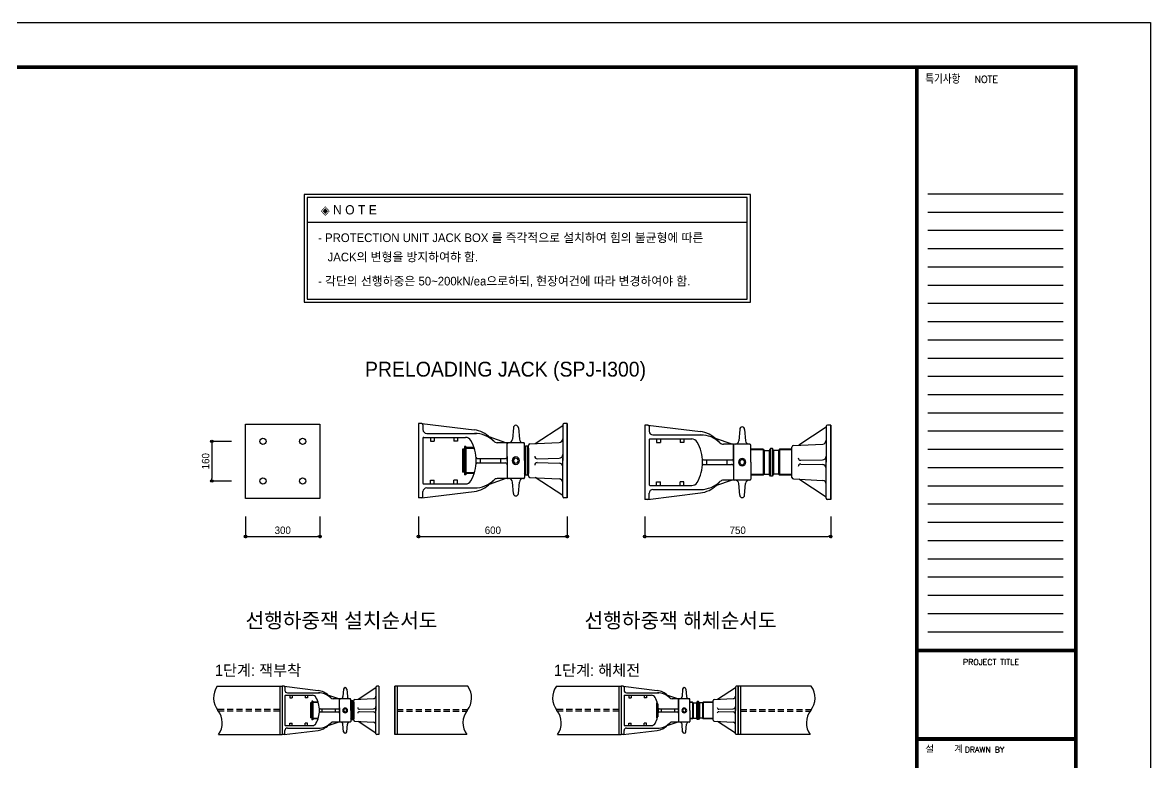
# Model space of a CAD drawing. Header units: millimetres. Extents: x 1073475 to 2890243, y -1340830 to -367733.
# Drawn here: x 2751133 to 2755683, y -370718 to -367733 of the extents above; entities that cross this region are included whole.
import ezdxf
from ezdxf.enums import TextEntityAlignment as Align

# ---------------------------------------------------------------- set-up
doc = ezdxf.new("R2010")
doc.units = ezdxf.units.MM
doc.header["$LTSCALE"] = 50
doc.header["$PDMODE"] = 3
doc.header["$PDSIZE"] = 100
doc.linetypes.add('DASHED', pattern=[0.75, 0.5, -0.25])
doc.layers.get('Defpoints').update_dxf_attribs({"color": 151})
for name, color, linetype in [('0-재료표-1', 3, 'Continuous'), ('0-재료표-T', 7, 'Continuous'), ('1', 1, 'Continuous'), ('11', 11, 'Continuous'), ('4', 4, 'Continuous'), ('C-DIM', 7, 'Continuous'), ('DASH', 1, 'DASHED'), ('H', 7, 'Continuous'), ('ST_BOLT', 7, 'Continuous'), ('TEX', 3, 'Continuous'), ('TEXT', 3, 'Continuous'), ('TEXT1', 7, 'Continuous')]:
    doc.layers.add(name, color=color, linetype=linetype)
doc.styles.add('$1$돋움', font='')
doc.styles.add('RXHG', font='arial.ttf')
doc.styles.add('RXHS', font='SIMPLEX.SHX', dxfattribs={"bigfont": 'WHGTXT.SHX'})
doc.styles.add('돋움', font='')
doc.styles.get('$1$돋움').set_extended_font_data('Dotum')
doc.styles.get('돋움').set_extended_font_data('Dotum')
doc.dimstyles.new('SAM-상', dxfattribs={"dimscale": 0.1, "dimtxt": 300, "dimasz": 100, "dimexe": 70, "dimexo": 0, "dimgap": 100, "dimtad": 1, "dimdec": 0, "dimzin": 0, "dimdsep": 46, "dimlunit": 6, "dimtxsty": '돋움', "dimblk": 'ORIGIN', "dimcen": 100, "dimclrd": 8, "dimclre": 8, "dimclrt": 1, "dimadec": 0, "dimazin": 0, "dimtfac": 1, "dimtdec": 0, "dimtix": 1, "dimtmove": 2, "dimatfit": 3, "dimfxl": 70, "dimtolj": 1, "dimtzin": 0, "dimlwd": -1, "dimlwe": -1, "dimarcsym": 0})

# ---------------------------------------------------------------- blocks, each defined once
blk = doc.blocks.new('dbox')
at = {"layer": '11'}
for p, q in [((4288, 57600), (81088, 57600)), ((81088, 57600), (81088, 1800))]:
    blk.add_line(p, q, dxfattribs=at)
at = {"layer": '11', "const_width": 150}
blk.add_lwpolyline([(81088, 1800), (4288, 1800), (4288, 57600), (81088, 57600)], close=True, dxfattribs=at)
for points in [[(74675, 57600), (74675, 1800)], [(81088, 34076), (74675, 34076)], [(81088, 30501), (74675, 30501)]]:
    blk.add_lwpolyline(points, dxfattribs=at)
at = {"layer": '4'}
for p, q in [((80586, 52479), (75119, 52479)), ((80586, 51743), (75119, 51743)), ((80586, 51007), (75119, 51007)), ((80586, 50271), (75119, 50271)), ((80586, 49536), (75119, 49536)), ((80586, 48800), (75119, 48800)), ((80586, 48064), (75119, 48064)), ((80586, 47328), (75119, 47328)), ((80586, 46592), (75119, 46592)), ((80586, 45856), (75119, 45856)), ((80586, 45120), (75119, 45120)), ((80586, 44384), (75119, 44384)), ((80586, 43648), (75119, 43648)), ((80586, 42912), (75119, 42912)), ((80586, 42176), (75119, 42176)), ((80586, 41440), (75119, 41440)), ((80586, 40704), (75119, 40704)), ((80586, 39968), (75119, 39968)), ((80586, 39232), (75119, 39232)), ((80586, 38497), (75119, 38497)), ((80586, 37761), (75119, 37761)), ((80586, 37025), (75119, 37025)), ((80586, 36289), (75119, 36289)), ((80586, 35553), (75119, 35553)), ((80586, 34817), (75119, 34817))]:
    blk.add_line(p, q, dxfattribs=at)
at = {"layer": 'TEXT', "color": 7}
for p, q in [((0, 59400), (84100, 59400)), ((84100, 59400), (84100, 0))]:
    blk.add_line(p, q, dxfattribs=at)
at = {"layer": 'TEX', "color": 6, "linetype": 'Continuous', "style": 'RXHG', "width": 1}
for tag, p in [('일자', (76628, 15972)), ('축척', (76628, 13925)), ('설계번호', (76684, 12170))]:
    blk.add_attdef(tag, p, '', height=300, dxfattribs=at)
at = {"layer": 'TEX', "color": 7, "linetype": 'Continuous', "style": 'RXHG', "width": 1}
blk.add_attdef('파일명', (81840, 4453), '', height=300, rotation=90, dxfattribs=at)
at = {"layer": 'TEX', "linetype": 'Continuous', "style": 'RXHG', "width": 1}
for tag, p in [('도면명-1', (77799, 3389)), ('도면명-2', (77799, 2662))]:
    blk.add_attdef(tag, text='', height=400, dxfattribs=at).set_placement(p, align=Align.CENTER)
at = {"layer": 'TEXT1', "style": 'RXHS', "width": 1}
for s, height, p in [('특기사항', 334.3, (75018, 56940)), ('NOTE', 278.6, (77005, 56974)), ('PROJECT TITLE', 231.29, (76539, 33488)), ('설    계', 273.3, (75018, 29943)), ('DRAWN BY', 231.3, (76609, 29956))]:
    blk.add_text(s, height=height, dxfattribs=at).set_placement(p)
blk = doc.blocks.new('_Origin')
at = {"color": 0, "linetype": 'ByBlock', "lineweight": -2}
blk.add_line((0, 0), (-1, 0), dxfattribs=at)
blk.add_circle((0, 0), 0.5, dxfattribs=at)
blk = doc.blocks.new('*D561')
at = {"layer": 'C-DIM', "color": 8, "transparency": 16777216}
for p, q in [((2752032.3, -369726.1), (2752032.3, -369813.1)), ((2752332.3, -369726.1), (2752332.3, -369813.1)), ((2752042.3, -369806.1), (2752322.3, -369806.1))]:
    blk.add_line(p, q, dxfattribs=at)
at = {"layer": 'Defpoints', "color": 0, "transparency": 16777216}
for p in [(2752032.3, -369726.1), (2752332.3, -369726.1), (2752332.3, -369806.1)]:
    blk.add_point(p, dxfattribs=at)
at = {"layer": 'C-DIM', "color": 8, "transparency": 16777216, "xscale": 10, "yscale": 10, "zscale": 10, "rotation": 180}
blk.add_blockref('_Origin', (2752032.3, -369806.1), dxfattribs=at)
at = {"layer": 'C-DIM', "color": 8, "transparency": 16777216, "xscale": 10, "yscale": 10, "zscale": 10}
blk.add_blockref('_Origin', (2752332.3, -369806.1), dxfattribs=at)
at = {"layer": 'C-DIM', "color": 1, "transparency": 16777216, "insert": (2752182.3, -369781.1), "char_height": 30, "attachment_point": 5, "style": '돋움'}
blk.add_mtext('\\A1;300', dxfattribs=at)
blk = doc.blocks.new('*D562')
at = {"layer": 'C-DIM', "color": 8, "transparency": 16777216}
for p, q in [((2752729.9, -369726.1), (2752729.9, -369813.1)), ((2753329.9, -369726.1), (2753329.9, -369813.1)), ((2752739.9, -369806.1), (2753319.9, -369806.1))]:
    blk.add_line(p, q, dxfattribs=at)
at = {"layer": 'Defpoints', "color": 0, "transparency": 16777216}
for p in [(2752729.9, -369726.1), (2753329.9, -369726.1), (2753329.9, -369806.1)]:
    blk.add_point(p, dxfattribs=at)
at = {"layer": 'C-DIM', "color": 8, "transparency": 16777216, "xscale": 10, "yscale": 10, "zscale": 10, "rotation": 180}
blk.add_blockref('_Origin', (2752729.9, -369806.1), dxfattribs=at)
at = {"layer": 'C-DIM', "color": 8, "transparency": 16777216, "xscale": 10, "yscale": 10, "zscale": 10}
blk.add_blockref('_Origin', (2753329.9, -369806.1), dxfattribs=at)
at = {"layer": 'C-DIM', "color": 1, "transparency": 16777216, "insert": (2753029.9, -369781.1), "char_height": 30, "attachment_point": 5, "style": '돋움'}
blk.add_mtext('\\A1;600', dxfattribs=at)
blk = doc.blocks.new('*D563')
at = {"layer": 'C-DIM', "color": 8, "transparency": 16777216}
for p, q in [((2753642.7, -369726.1), (2753642.7, -369813.1)), ((2754392.7, -369726.1), (2754392.7, -369813.1)), ((2753652.7, -369806.1), (2754382.7, -369806.1))]:
    blk.add_line(p, q, dxfattribs=at)
at = {"layer": 'Defpoints', "color": 0, "transparency": 16777216}
for p in [(2753642.7, -369726.1), (2754392.7, -369726.1), (2754392.7, -369806.1)]:
    blk.add_point(p, dxfattribs=at)
at = {"layer": 'C-DIM', "color": 8, "transparency": 16777216, "xscale": 10, "yscale": 10, "zscale": 10, "rotation": 180}
blk.add_blockref('_Origin', (2753642.7, -369806.1), dxfattribs=at)
at = {"layer": 'C-DIM', "color": 8, "transparency": 16777216, "xscale": 10, "yscale": 10, "zscale": 10}
blk.add_blockref('_Origin', (2754392.7, -369806.1), dxfattribs=at)
at = {"layer": 'C-DIM', "color": 1, "transparency": 16777216, "insert": (2754017.7, -369781.1), "char_height": 30, "attachment_point": 5, "style": '돋움'}
blk.add_mtext('\\A1;750', dxfattribs=at)
blk = doc.blocks.new('*D564')
at = {"layer": 'C-DIM', "color": 8, "transparency": 16777216}
for p, q in [((2751976.2, -369422.4), (2751889.2, -369422.4)), ((2751896.2, -369432.4), (2751896.2, -369572.4)), ((2751976.2, -369582.4), (2751889.2, -369582.4))]:
    blk.add_line(p, q, dxfattribs=at)
at = {"layer": 'Defpoints', "color": 0, "transparency": 16777216}
for p in [(2751976.2, -369422.4), (2751896.2, -369582.4), (2751976.2, -369582.4)]:
    blk.add_point(p, dxfattribs=at)
at = {"layer": 'C-DIM', "color": 8, "transparency": 16777216, "xscale": 10, "yscale": 10, "zscale": 10}
for p, rotation in [((2751896.2, -369422.4), 90), ((2751896.2, -369582.4), 270)]:
    blk.add_blockref('_Origin', p, dxfattribs=dict(at, rotation=rotation))
at = {"layer": 'C-DIM', "color": 1, "transparency": 16777216, "insert": (2751871.2, -369502.4), "char_height": 30, "attachment_point": 5, "rotation": 90, "style": '돋움'}
blk.add_mtext('\\A1;160', dxfattribs=at)

msp = doc.modelspace()

# ---------------------------------------------------------------- linework, layer by layer
for p, q in [((2751918.3, -370410.5), (2752179.5, -370410.5)), ((2752170.4, -370410.5), (2752170.4, -370604.9)), ((2752179.5, -370410.5), (2752179.5, -370604.9)), ((2752179.5, -370410.5), (2752179.5, -370604.9)), ((2752187.9, -370410.5), (2752179.5, -370410.5)), ((2752187.9, -370410.5), (2752324.9, -370427.3)), ((2752191.2, -370413.8), (2752191.2, -370426.7)), ((2752557.9, -370416.3), (2752486.1, -370463.4)), ((2752557.9, -370413.8), (2752557.9, -370507.7)), ((2752557.9, -370413.8), (2752557.9, -370491.7)), ((2752557.9, -370413.8), (2752557.9, -370450.4)), ((2752569.6, -370410.5), (2752561.2, -370410.5)), ((2752569.6, -370410.5), (2752569.6, -370604.9)), ((2752634.6, -370410.5), (2752634.6, -370604.9)), ((2752634.6, -370604.9), (2752634.6, -370410.5)), ((2752929, -370410.5), (2752634.6, -370410.5)), ((2752643.7, -370410.5), (2752643.7, -370604.9)), ((2753286.2, -370410.5), (2753547.4, -370410.5)), ((2753538.3, -370410.5), (2753538.3, -370604.9)), ((2753547.4, -370410.5), (2753547.4, -370604.9)), ((2753547.4, -370410.5), (2753547.4, -370604.9)), ((2753555.8, -370410.5), (2753547.4, -370410.5)), ((2753555.8, -370410.5), (2753692.8, -370427.3)), ((2753559.1, -370413.8), (2753559.1, -370426.7)), ((2754008.5, -370416.3), (2753936.7, -370463.4)), ((2754008.5, -370413.8), (2754008.5, -370491.7)), ((2754008.5, -370413.8), (2754008.5, -370507.7)), ((2754008.5, -370413.8), (2754008.5, -370450.4)), ((2754020.2, -370410.5), (2754011.8, -370410.5)), ((2754314.5, -370410.5), (2754020.2, -370410.5)), ((2754020.2, -370604.9), (2754020.2, -370410.5)), ((2754020.2, -370410.5), (2754020.2, -370604.9)), ((2754020.2, -370410.5), (2754020.2, -370604.9)), ((2754029.3, -370410.5), (2754029.3, -370604.9)), ((2752191.2, -370448.7), (2752191.2, -370566.7)), ((2752193.1, -370446.8), (2752302.3, -370446.8)), ((2752200.9, -370436.4), (2752331.2, -370436.4)), ((2752210.6, -370446.8), (2752210.6, -370456.5)), ((2752210.6, -370456.5), (2752220.3, -370456.5)), ((2752220.3, -370446.8), (2752220.3, -370456.5)), ((2752272.2, -370446.8), (2752272.2, -370456.5)), ((2752281.9, -370456.5), (2752272.2, -370456.5)), ((2752281.9, -370446.8), (2752281.9, -370456.5)), ((2752408.2, -370460.7), (2752364.5, -370445.6)), ((2752374.5, -370455.6), (2752366.7, -370447.7)), ((2752411.5, -370460.7), (2752385.1, -370460.7)), ((2752411.5, -370497), (2752411.5, -370460.7)), ((2752456.8, -370507.7), (2752456.8, -370463.3)), ((2752472.2, -370464.1), (2752548.7, -370460.1)), ((2753559.1, -370448.7), (2753559.1, -370566.7)), ((2753561, -370446.8), (2753670.2, -370446.8)), ((2753568.8, -370436.4), (2753699.1, -370436.4)), ((2753578.5, -370446.8), (2753578.5, -370456.5)), ((2753578.5, -370456.5), (2753588.2, -370456.5)), ((2753588.2, -370446.8), (2753588.2, -370456.5)), ((2753640.1, -370446.8), (2753640.1, -370456.5)), ((2753649.8, -370456.5), (2753640.1, -370456.5)), ((2753649.8, -370446.8), (2753649.8, -370456.5)), ((2753776.1, -370460.7), (2753732.4, -370445.6)), ((2753742.4, -370455.6), (2753734.6, -370447.7)), ((2753779.4, -370460.7), (2753753, -370460.7)), ((2753779.4, -370497), (2753779.4, -370460.7)), ((2753779.4, -370460.7), (2753779.4, -370554.7)), ((2753922.8, -370464.1), (2753999.3, -370460.1)), ((2752333.2, -370501.9), (2752406.6, -370501.9)), ((2752340.6, -370501.9), (2752340.6, -370513.5)), ((2752394.3, -370501.9), (2752394.3, -370513.5)), ((2752411.5, -370497), (2752411.5, -370554.7)), ((2752460.1, -370469.6), (2752456.8, -370474.8)), ((2752456.8, -370471.8), (2752456.8, -370543.6)), ((2752456.8, -370474.8), (2752456.8, -370540.6)), ((2752456.8, -370507.7), (2752456.8, -370552.1)), ((2752460.1, -370469.6), (2752460.1, -370545.8)), ((2752465.3, -370469.6), (2752460.1, -370469.6)), ((2752468.5, -370474.8), (2752465.3, -370469.6)), ((2752465.3, -370469.6), (2752465.3, -370545.8)), ((2752468.5, -370547.4), (2752468.5, -370468)), ((2752468.5, -370474.8), (2752468.5, -370540.6)), ((2752491.3, -370502.7), (2752548.4, -370501.4)), ((2752491.3, -370512.7), (2752548.4, -370514)), ((2752557.9, -370601.7), (2752557.9, -370500.8)), ((2753701.1, -370501.9), (2753774.5, -370501.9)), ((2753708.5, -370501.9), (2753708.5, -370513.5)), ((2753762.2, -370501.9), (2753762.2, -370513.5)), ((2753779.4, -370497), (2753779.4, -370554.7)), ((2753835.9, -370473.8), (2753824.7, -370473.8)), ((2753835.9, -370475.7), (2753824.7, -370475.7)), ((2753835.9, -370473.8), (2753835.9, -370541.7)), ((2753835.9, -370473.8), (2753838.5, -370476.7)), ((2753838.5, -370476.7), (2753838.5, -370538.7)), ((2753838.5, -370476.7), (2753851.5, -370476.7)), ((2753854.7, -370471.6), (2753851.5, -370476.7)), ((2753851.5, -370476.7), (2753851.5, -370538.7)), ((2753854.7, -370471.6), (2753854.7, -370543.9)), ((2753859.9, -370471.6), (2753854.7, -370471.6)), ((2753859.9, -370471.6), (2753859.9, -370543.9)), ((2753863.1, -370476.7), (2753859.9, -370471.6)), ((2753876.1, -370476.7), (2753863.1, -370476.7)), ((2753863.1, -370476.7), (2753863.1, -370538.7)), ((2753878.7, -370473.8), (2753876.1, -370476.7)), ((2753876.1, -370476.7), (2753876.1, -370538.7)), ((2753878.7, -370473.8), (2753878.7, -370541.7)), ((2753919.1, -370473.8), (2753878.7, -370473.8)), ((2753919.1, -370475.7), (2753878.7, -370475.7)), ((2753919.1, -370547.4), (2753919.1, -370468)), ((2753941.9, -370502.7), (2753999, -370501.4)), ((2753941.9, -370512.7), (2753999, -370514)), ((2754008.5, -370601.7), (2754008.5, -370500.8)), ((2752333.2, -370513.5), (2752406.6, -370513.5)), ((2752408.2, -370554.7), (2752364.5, -370569.8)), ((2752411.5, -370554.7), (2752385.1, -370554.7)), ((2752460.1, -370545.8), (2752456.8, -370540.6)), ((2752465.3, -370545.8), (2752460.1, -370545.8)), ((2752468.5, -370540.6), (2752465.3, -370545.8)), ((2752472.2, -370551.3), (2752548.7, -370555.3)), ((2752557.9, -370599.1), (2752486.1, -370552.1)), ((2752557.9, -370601.7), (2752557.9, -370523.7)), ((2753701.1, -370513.5), (2753774.5, -370513.5)), ((2753776.1, -370554.7), (2753732.4, -370569.8)), ((2753779.4, -370554.7), (2753753, -370554.7)), ((2753835.9, -370539.7), (2753824.7, -370539.7)), ((2753835.9, -370541.7), (2753824.7, -370541.7)), ((2753835.9, -370541.7), (2753838.5, -370538.7)), ((2753838.5, -370538.7), (2753851.5, -370538.7)), ((2753854.7, -370543.9), (2753851.5, -370538.7)), ((2753859.9, -370543.9), (2753854.7, -370543.9)), ((2753863.1, -370538.7), (2753859.9, -370543.9)), ((2753876.1, -370538.7), (2753863.1, -370538.7)), ((2753878.7, -370541.7), (2753876.1, -370538.7)), ((2753919.1, -370539.7), (2753878.7, -370539.7)), ((2753919.1, -370541.7), (2753878.7, -370541.7)), ((2753922.8, -370551.3), (2753999.3, -370555.3)), ((2754008.5, -370599.1), (2753936.7, -370552.1)), ((2754008.5, -370601.7), (2754008.5, -370523.7)), ((2752187.9, -370604.9), (2752324.9, -370588.1)), ((2752191.2, -370601.7), (2752191.2, -370588.7)), ((2752193.1, -370568.6), (2752302.3, -370568.6)), ((2752200.9, -370579), (2752331.2, -370579)), ((2752210.6, -370568.6), (2752210.6, -370558.9)), ((2752210.6, -370558.9), (2752220.3, -370558.9)), ((2752220.3, -370568.6), (2752220.3, -370558.9)), ((2752272.2, -370568.6), (2752272.2, -370558.9)), ((2752281.9, -370558.9), (2752272.2, -370558.9)), ((2752281.9, -370568.6), (2752281.9, -370558.9)), ((2752374.5, -370559.9), (2752366.7, -370567.7)), ((2752557.9, -370601.7), (2752557.9, -370565)), ((2753555.8, -370604.9), (2753692.8, -370588.1)), ((2753559.1, -370601.7), (2753559.1, -370588.7)), ((2753561, -370568.6), (2753670.2, -370568.6)), ((2753568.8, -370579), (2753699.1, -370579)), ((2753578.5, -370558.9), (2753588.2, -370558.9)), ((2753578.5, -370568.6), (2753578.5, -370558.9)), ((2753588.2, -370568.6), (2753588.2, -370558.9)), ((2753649.8, -370558.9), (2753640.1, -370558.9)), ((2753640.1, -370568.6), (2753640.1, -370558.9)), ((2753649.8, -370568.6), (2753649.8, -370558.9)), ((2753742.4, -370559.9), (2753734.6, -370567.7)), ((2754008.5, -370601.7), (2754008.5, -370565)), ((2751922.8, -370604.9), (2752179.5, -370604.9)), ((2752187.9, -370604.9), (2752179.5, -370604.9)), ((2752569.6, -370604.9), (2752561.2, -370604.9)), ((2752924.5, -370604.9), (2752634.6, -370604.9)), ((2753290.7, -370604.9), (2753547.4, -370604.9)), ((2753555.8, -370604.9), (2753547.4, -370604.9)), ((2754020.2, -370604.9), (2754011.8, -370604.9)), ((2754310, -370604.9), (2754020.2, -370604.9))]:
    msp.add_line(p, q)
for centre, radius, start, end in [((2751982.9, -370457.6), 79.9, 143.8732, 218.7696), ((2752187.9, -370413.8), 3.24, 0, 90), ((2752561.2, -370413.8), 3.24, 90, 180), ((2752864.4, -370457.6), 79.9, 321.2304, 36.1268), ((2753350.7, -370457.6), 79.9, 143.8732, 218.7696), ((2753555.8, -370413.8), 3.24, 0, 90), ((2754011.8, -370413.8), 3.24, 90, 180), ((2754250, -370457.6), 79.9, 321.2304, 36.1268), ((2752200.9, -370426.7), 9.72, 180, 270), ((2752193.1, -370448.7), 1.94, 90, 180), ((2752302.3, -370463), 16.2, 29.7623, 90), ((2752224.1, -370507.7), 106.3, 0, 29.7623), ((2752316.3, -370498.1), 71.3, 45, 82.9969), ((2752325.9, -370507.7), 71.3, 45.3602, 90), ((2752385.1, -370447.8), 13, 225.3602, 270), ((2752454.2, -370463.3), 2.59, 0, 90), ((2752472.4, -370468), 3.89, 93, 180), ((2752548.2, -370450.4), 9.72, 273, 0), ((2753568.8, -370426.7), 9.72, 180, 270), ((2753561, -370448.7), 1.94, 90, 180), ((2753670.2, -370463), 16.2, 29.7623, 90), ((2753592, -370507.7), 106.3, 0, 29.7623), ((2753684.2, -370498.1), 71.3, 45, 82.9969), ((2753693.8, -370507.7), 71.3, 45.3602, 90), ((2753753, -370447.8), 13, 225.3602, 270), ((2753923, -370468), 3.89, 93, 180), ((2753998.8, -370450.4), 9.72, 273, 0), ((2751858.2, -370557.8), 79.9, 323.8732, 38.7696), ((2752224.1, -370507.7), 106.3, 330.2377, 0), ((2752333.2, -370498.6), 3.24, 184.7518, 270), ((2752406.6, -370497), 4.86, 270, 0), ((2752491.2, -370496.2), 6.48, 180, 271.2674), ((2752491.2, -370519.2), 6.48, 88.7326, 180), ((2752548.2, -370491.7), 9.72, 271.2674, 0), ((2752989.1, -370557.8), 79.9, 141.2304, 216.1268), ((2753226.1, -370557.8), 79.9, 323.8732, 38.7696), ((2753592, -370507.7), 106.3, 330.2377, 0), ((2753701.1, -370498.6), 3.24, 184.7518, 270), ((2753774.5, -370497), 4.86, 270, 0), ((2753941.8, -370496.2), 6.48, 180, 271.2674), ((2753941.8, -370519.2), 6.48, 88.7326, 180), ((2753998.8, -370491.7), 9.72, 271.2674, 0), ((2754374.6, -370557.8), 79.9, 141.2304, 216.1268), ((2752325.9, -370507.7), 71.3, 270, 314.6398), ((2752333.2, -370516.8), 3.24, 90, 175.2482), ((2752385.1, -370567.7), 13, 90, 134.6398), ((2752406.6, -370518.4), 4.86, 0, 90), ((2752454.2, -370552.1), 2.59, 270, 0), ((2752472.4, -370547.4), 3.89, 180, 267), ((2752548.2, -370523.7), 9.72, 0, 88.7326), ((2752548.2, -370565), 9.72, 0, 87), ((2753693.8, -370507.7), 71.3, 270, 314.6398), ((2753701.1, -370516.8), 3.24, 90, 175.2482), ((2753701.1, -370516.8), 3.24, 90, 175.2482), ((2753753, -370567.7), 13, 90, 134.6398), ((2753774.5, -370518.4), 4.86, 0, 90), ((2753923, -370547.4), 3.89, 180, 267), ((2753998.8, -370523.7), 9.72, 0, 88.7326), ((2753998.8, -370565), 9.72, 0, 87), ((2752187.9, -370601.7), 3.24, 270, 0), ((2752193.1, -370566.7), 1.94, 180, 270), ((2752200.9, -370588.7), 9.72, 90, 180), ((2752302.3, -370552.4), 16.2, 270, 330.2377), ((2752316.3, -370517.3), 71.3, 277.0031, 315), ((2752561.2, -370601.7), 3.24, 180, 270), ((2753561, -370566.7), 1.94, 180, 270), ((2753568.8, -370588.7), 9.72, 90, 180), ((2753670.2, -370552.4), 16.2, 270, 330.2377), ((2753684.2, -370517.3), 71.3, 277.0031, 315), ((2754011.8, -370601.7), 3.24, 180, 270)]:
    msp.add_arc(centre, radius, start, end)
at = {"layer": '0-재료표-1'}
msp.add_line((2752280.8, -368538.1), (2754056.5, -368538.1), dxfattribs=at)
at = {"layer": '0-재료표-1', "color": 8}
msp.add_lwpolyline([(2754068.9, -368861.3), (2754068.9, -368426.1), (2752268.4, -368426.1), (2752268.4, -368861.3)], close=True, dxfattribs=at)
at = {"layer": '0-재료표-1'}
msp.add_lwpolyline([(2754056.5, -368848.8), (2754056.5, -368438.5), (2752280.8, -368438.5), (2752280.8, -368848.8)], close=True, dxfattribs=at)
at = {"layer": '1'}
for p, q in [((2752032.3, -369652.4), (2752032.3, -369352.4)), ((2752032.3, -369352.4), (2752332.3, -369352.4)), ((2752182.3, -369352.4), (2752332.3, -369352.4)), ((2752332.3, -369352.4), (2752332.3, -369652.4)), ((2752729.9, -369350.2), (2752729.9, -369650.2)), ((2752742.9, -369350.2), (2752729.9, -369350.2)), ((2752742.9, -369350.2), (2752954.4, -369376.1)), ((2752747.9, -369355.2), (2752747.9, -369375.2)), ((2753112.9, -369367.7), (2753109.1, -369413.9)), ((2753132.9, -369367.7), (2753136.8, -369413.9)), ((2753311.9, -369359.2), (2753201.1, -369431.7)), ((2753311.9, -369355.2), (2753311.9, -369411.7)), ((2753311.9, -369355.2), (2753311.9, -369500.2)), ((2753311.9, -369355.2), (2753311.9, -369475.5)), ((2753329.9, -369350.2), (2753316.9, -369350.2)), ((2753329.9, -369350.2), (2753329.9, -369650.2)), ((2753329.9, -369650.2), (2753329.9, -369350.2)), ((2753642.7, -369356.5), (2753642.7, -369656.5)), ((2753655.7, -369356.5), (2753642.7, -369356.5)), ((2753655.7, -369356.5), (2753867.2, -369382.5)), ((2753660.7, -369361.5), (2753660.7, -369381.5)), ((2754025.7, -369374), (2754021.8, -369420.3)), ((2754045.7, -369374), (2754049.5, -369420.3)), ((2754374.7, -369365.5), (2754263.9, -369438.1)), ((2754374.7, -369361.5), (2754374.7, -369481.9)), ((2754374.7, -369361.5), (2754374.7, -369506.5)), ((2754374.7, -369361.5), (2754374.7, -369418.1)), ((2754392.7, -369356.5), (2754379.7, -369356.5)), ((2754392.7, -369656.5), (2754392.7, -369356.5)), ((2754392.7, -369356.5), (2754392.7, -369656.5)), ((2752747.9, -369409.2), (2752747.9, -369591.2)), ((2752750.9, -369406.2), (2752919.4, -369406.2)), ((2752762.9, -369390.2), (2752964, -369390.2)), ((2752777.9, -369406.2), (2752777.9, -369421.2)), ((2752777.9, -369421.2), (2752792.9, -369421.2)), ((2752792.9, -369406.2), (2752792.9, -369421.2)), ((2752872.9, -369406.2), (2752872.9, -369421.2)), ((2752887.9, -369421.2), (2752872.9, -369421.2)), ((2752887.9, -369406.2), (2752887.9, -369421.2)), ((2753082.9, -369427.7), (2753015.4, -369404.3)), ((2753030.9, -369419.7), (2753018.8, -369407.5)), ((2753660.7, -369415.5), (2753660.7, -369597.5)), ((2753663.7, -369412.5), (2753832.1, -369412.5)), ((2753675.7, -369396.5), (2753876.8, -369396.5)), ((2753690.7, -369412.5), (2753690.7, -369427.5)), ((2753705.7, -369412.5), (2753705.7, -369427.5)), ((2753785.7, -369412.5), (2753785.7, -369427.5)), ((2753800.7, -369412.5), (2753800.7, -369427.5)), ((2753995.7, -369434), (2753928.2, -369410.7)), ((2753943.7, -369426.1), (2753931.5, -369413.9)), ((2752907.9, -369453.2), (2752907.9, -369547.2)), ((2752912.9, -369453.2), (2752907.9, -369453.2)), ((2752912.9, -369453.2), (2752907.9, -369453.2)), ((2752912.9, -369453.2), (2752912.9, -369545.2)), ((2752915.9, -369455.2), (2752912.9, -369455.2)), ((2752915.9, -369455.2), (2752912.9, -369455.2)), ((2752915.9, -369442.7), (2752915.9, -369557.7)), ((2752920.9, -369442.7), (2752915.9, -369442.7)), ((2752920.9, -369452.9), (2752915.9, -369452.9)), ((2752915.9, -369453.2), (2752915.9, -369545.2)), ((2752920.9, -369453.2), (2752915.9, -369453.2)), ((2752920.9, -369453.2), (2752915.9, -369453.2)), ((2752920.9, -369442.7), (2752920.9, -369557.7)), ((2752920.9, -369447.8), (2752920.9, -369547.2)), ((2752954.1, -369447.8), (2752920.9, -369447.8)), ((2752955.1, -369450.8), (2752920.9, -369450.8)), ((2753087.9, -369427.7), (2753047.3, -369427.7)), ((2753087.9, -369483.7), (2753087.9, -369427.7)), ((2753087.9, -369500.2), (2753087.9, -369431.7)), ((2753151.7, -369427.7), (2753091.9, -369427.7)), ((2753092.9, -369427.7), (2753091.9, -369427.7)), ((2753094.1, -369427.7), (2753091.9, -369427.7)), ((2753153.9, -369427.7), (2753151.7, -369427.7)), ((2753157.9, -369500.2), (2753157.9, -369431.7)), ((2753161.9, -369441.4), (2753157.9, -369447.8)), ((2753157.9, -369444.8), (2753157.9, -369555.6)), ((2753157.9, -369449.4), (2753157.9, -369551)), ((2753161.9, -369441.4), (2753161.9, -369559)), ((2753169.9, -369441.4), (2753161.9, -369441.4)), ((2753169.9, -369441.4), (2753169.9, -369559)), ((2753173.9, -369447.8), (2753169.9, -369441.4)), ((2753173.9, -369561.5), (2753173.9, -369438.9)), ((2753173.9, -369449.4), (2753173.9, -369551)), ((2753179.6, -369432.9), (2753297.7, -369426.7)), ((2753690.7, -369427.5), (2753705.7, -369427.5)), ((2753800.7, -369427.5), (2753785.7, -369427.5)), ((2754000.7, -369434), (2753960, -369434)), ((2754000.7, -369434), (2754000.7, -369579)), ((2754000.7, -369490), (2754000.7, -369434)), ((2754000.7, -369506.5), (2754000.7, -369438)), ((2754064.5, -369434), (2754004.7, -369434)), ((2754006.9, -369434), (2754004.7, -369434)), ((2754005.7, -369434), (2754004.7, -369434)), ((2754066.7, -369434), (2754064.5, -369434)), ((2754070.7, -369506.5), (2754070.7, -369438)), ((2754120.7, -369454.1), (2754070.7, -369454.1)), ((2754120.7, -369457.1), (2754070.7, -369457.1)), ((2754120.7, -369454.1), (2754120.7, -369558.9)), ((2754120.7, -369454.1), (2754124.7, -369458.8)), ((2754124.7, -369458.8), (2754124.7, -369554.3)), ((2754124.7, -369458.8), (2754144.7, -369458.8)), ((2754149.7, -369450.8), (2754144.7, -369458.8)), ((2754144.7, -369458.8), (2754144.7, -369554.3)), ((2754149.7, -369450.8), (2754149.7, -369562.3)), ((2754157.7, -369450.8), (2754149.7, -369450.8)), ((2754157.7, -369450.8), (2754157.7, -369562.3)), ((2754162.7, -369458.8), (2754157.7, -369450.8)), ((2754162.7, -369458.8), (2754162.7, -369554.3)), ((2754182.7, -369458.8), (2754162.7, -369458.8)), ((2754186.7, -369454.1), (2754182.7, -369458.8)), ((2754182.7, -369458.8), (2754182.7, -369554.3)), ((2754186.7, -369454.1), (2754186.7, -369558.9)), ((2754236.7, -369454.1), (2754186.7, -369454.1)), ((2754236.7, -369457.1), (2754186.7, -369457.1)), ((2754236.7, -369567.8), (2754236.7, -369445.2)), ((2754242.4, -369439.2), (2754360.5, -369433.1)), ((2752967.1, -369491.2), (2753080.4, -369491.2)), ((2752967.1, -369509.2), (2753080.4, -369509.2)), ((2752978.6, -369491.2), (2752978.6, -369509.2)), ((2753061.4, -369491.2), (2753061.4, -369509.2)), ((2753087.9, -369483.7), (2753087.9, -369572.7)), ((2753087.9, -369500.2), (2753087.9, -369568.7)), ((2753157.9, -369500.2), (2753157.9, -369568.7)), ((2753209.1, -369492.4), (2753297.2, -369490.5)), ((2753209.1, -369507.9), (2753297.2, -369509.8)), ((2753311.9, -369645.2), (2753311.9, -369489.5)), ((2753879.9, -369497.5), (2753993.2, -369497.5)), ((2753891.4, -369497.5), (2753891.4, -369515.5)), ((2753974.1, -369497.5), (2753974.1, -369515.5)), ((2754000.7, -369490), (2754000.7, -369579)), ((2754000.7, -369506.5), (2754000.7, -369575)), ((2754070.7, -369506.5), (2754070.7, -369575)), ((2754271.9, -369498.8), (2754360, -369496.9)), ((2754374.7, -369651.5), (2754374.7, -369495.9)), ((2752912.9, -369547.2), (2752907.9, -369547.2)), ((2752915.9, -369545.2), (2752912.9, -369545.2)), ((2752912.9, -369545.2), (2752912.9, -369547.2)), ((2752915.9, -369545.2), (2752915.9, -369547.2)), ((2752920.9, -369547.2), (2752915.9, -369547.2)), ((2752920.9, -369547.4), (2752915.9, -369547.4)), ((2752920.9, -369557.7), (2752915.9, -369557.7)), ((2752920.9, -369547.2), (2752920.9, -369552.6)), ((2752955.1, -369549.6), (2752920.9, -369549.6)), ((2752954.1, -369552.6), (2752920.9, -369552.6)), ((2753161.9, -369559), (2753157.9, -369552.6)), ((2753173.9, -369552.6), (2753169.9, -369559)), ((2753311.9, -369645.2), (2753311.9, -369524.8)), ((2753879.9, -369515.5), (2753993.2, -369515.5)), ((2754120.7, -369555.9), (2754070.7, -369555.9)), ((2754120.7, -369558.9), (2754124.7, -369554.3)), ((2754124.7, -369554.3), (2754144.7, -369554.3)), ((2754149.7, -369562.3), (2754144.7, -369554.3)), ((2754162.7, -369554.3), (2754157.7, -369562.3)), ((2754182.7, -369554.3), (2754162.7, -369554.3)), ((2754186.7, -369558.9), (2754182.7, -369554.3)), ((2754236.7, -369555.9), (2754186.7, -369555.9)), ((2754271.9, -369514.3), (2754360, -369516.2)), ((2754374.7, -369651.5), (2754374.7, -369531.2)), ((2752750.9, -369594.2), (2752919.4, -369594.2)), ((2752777.9, -369594.2), (2752777.9, -369579.2)), ((2752777.9, -369579.2), (2752792.9, -369579.2)), ((2752792.9, -369594.2), (2752792.9, -369579.2)), ((2752872.9, -369594.2), (2752872.9, -369579.2)), ((2752887.9, -369579.2), (2752872.9, -369579.2)), ((2752887.9, -369594.2), (2752887.9, -369579.2)), ((2753082.9, -369572.7), (2753015.4, -369596)), ((2753030.9, -369580.6), (2753018.8, -369592.8)), ((2753087.9, -369572.7), (2753047.3, -369572.7)), ((2753151.7, -369572.7), (2753091.9, -369572.7)), ((2753092.9, -369572.7), (2753091.9, -369572.7)), ((2753094.1, -369572.7), (2753091.9, -369572.7)), ((2753112.9, -369632.7), (2753109.1, -369586.4)), ((2753132.9, -369632.7), (2753136.8, -369586.4)), ((2753153.9, -369572.7), (2753151.7, -369572.7)), ((2753169.9, -369559), (2753161.9, -369559)), ((2753179.6, -369567.5), (2753297.7, -369573.6)), ((2753311.9, -369641.2), (2753201.1, -369568.6)), ((2753311.9, -369645.2), (2753311.9, -369588.6)), ((2753663.7, -369600.5), (2753832.1, -369600.5)), ((2753690.7, -369585.5), (2753705.7, -369585.5)), ((2753690.7, -369600.5), (2753690.7, -369585.5)), ((2753705.7, -369600.5), (2753705.7, -369585.5)), ((2753800.7, -369585.5), (2753785.7, -369585.5)), ((2753785.7, -369600.5), (2753785.7, -369585.5)), ((2753800.7, -369600.5), (2753800.7, -369585.5)), ((2753995.7, -369579), (2753928.2, -369602.4)), ((2753943.7, -369587), (2753931.5, -369599.2)), ((2754000.7, -369579), (2753960, -369579)), ((2754064.5, -369579), (2754004.7, -369579)), ((2754006.9, -369579), (2754004.7, -369579)), ((2754005.7, -369579), (2754004.7, -369579)), ((2754025.7, -369639), (2754021.8, -369592.8)), ((2754045.7, -369639), (2754049.5, -369592.8)), ((2754066.7, -369579), (2754064.5, -369579)), ((2754120.7, -369558.9), (2754070.7, -369558.9)), ((2754157.7, -369562.3), (2754149.7, -369562.3)), ((2754236.7, -369558.9), (2754186.7, -369558.9)), ((2754242.4, -369573.8), (2754360.5, -369580)), ((2754374.7, -369647.5), (2754263.9, -369575)), ((2754374.7, -369651.5), (2754374.7, -369595)), ((2752742.9, -369650.2), (2752954.4, -369624.2)), ((2752747.9, -369645.2), (2752747.9, -369625.2)), ((2752762.9, -369610.2), (2752964, -369610.2)), ((2753655.7, -369656.5), (2753867.2, -369630.6)), ((2753660.7, -369651.5), (2753660.7, -369631.5)), ((2753675.7, -369616.5), (2753876.8, -369616.5)), ((2752332.3, -369652.4), (2752032.3, -369652.4)), ((2752742.9, -369650.2), (2752729.9, -369650.2)), ((2753329.9, -369650.2), (2753316.9, -369650.2)), ((2753655.7, -369656.5), (2753642.7, -369656.5)), ((2754392.7, -369656.5), (2754379.7, -369656.5))]:
    msp.add_line(p, q, dxfattribs=at)
for centre in [(2752102.3, -369422.4), (2752262.3, -369422.4), (2752102.3, -369582.4), (2752262.3, -369582.4)]:
    msp.add_circle(centre, 12.5, dxfattribs=at)
for centre, radius, start, end in [((2752742.9, -369355.2), 5, 0, 90), ((2752762.9, -369375.2), 15, 180, 270), ((2753122.9, -369367.7), 10, 0, 180), ((2753316.9, -369355.2), 5, 90, 180), ((2753655.7, -369361.5), 5, 0, 90), ((2754035.7, -369374), 10, 0, 180), ((2754379.7, -369361.5), 5, 90, 180), ((2752750.9, -369409.2), 3, 90, 180), ((2752919.4, -369431.2), 25, 29.7623, 90), ((2752798.7, -369500.2), 164, 0, 29.7623), ((2752941, -369485.3), 110, 45, 82.9969), ((2752955.9, -369500.2), 110, 45.3602, 90), ((2753094.1, -369412.7), 15, 270, 355.2364), ((2753151.7, -369412.7), 15, 184.7636, 270), ((2753296.9, -369411.7), 15, 273, 0), ((2753675.7, -369381.5), 15, 180, 270), ((2753663.7, -369415.5), 3, 90, 180), ((2753832.1, -369437.5), 25, 29.7623, 90), ((2753853.7, -369491.7), 110, 45, 82.9969), ((2753868.7, -369506.5), 110, 45.3602, 90), ((2754006.9, -369419), 15, 270, 355.2364), ((2754064.5, -369419), 15, 184.7636, 270), ((2754359.7, -369418.1), 15, 273, 0), ((2753047.3, -369407.7), 20, 225.3602, 270), ((2753091.9, -369431.7), 4, 90, 180), ((2753153.9, -369431.7), 4, 0, 90), ((2753179.9, -369438.9), 6, 93, 180), ((2753711.5, -369506.5), 164, 0, 29.7623), ((2753960, -369414), 20, 225.3602, 270), ((2754004.7, -369438), 4, 90, 180), ((2754066.7, -369438), 4, 0, 90), ((2754242.7, -369445.2), 6, 93, 180), ((2752798.7, -369500.2), 164, 330.2377, 0), ((2752967.1, -369486.2), 5, 184.7518, 270), ((2752967.1, -369514.2), 5, 90, 175.2482), ((2753080.4, -369483.7), 7.5, 270, 0), ((2753080.4, -369516.7), 7.5, 0, 90), ((2753122.9, -369500.2), 15, 0, 180), ((2753122.9, -369500.2), 15, 180, 0), ((2753122.9, -369500.2), 10, 0, 180), ((2753122.9, -369500.2), 10, 180, 0), ((2753208.9, -369482.4), 10, 180, 271.2674), ((2753208.9, -369517.9), 10, 88.7326, 180), ((2753296.9, -369475.5), 15, 271.2674, 0), ((2753296.9, -369524.8), 15, 0, 88.7326), ((2753711.5, -369506.5), 164, 330.2377, 0), ((2753879.9, -369492.5), 5, 184.7518, 270), ((2753993.2, -369490), 7.5, 270, 0), ((2754035.7, -369506.5), 15, 0, 180), ((2754035.7, -369506.5), 15, 180, 0), ((2754035.7, -369506.5), 10, 0, 180), ((2754035.7, -369506.5), 10, 180, 0), ((2754271.7, -369488.8), 10, 180, 271.2674), ((2754359.7, -369481.9), 15, 271.2674, 0), ((2753879.9, -369520.5), 5, 90, 175.2482), ((2753879.9, -369520.5), 5, 90, 175.2482), ((2753993.2, -369523), 7.5, 0, 90), ((2754271.7, -369524.3), 10, 88.7326, 180), ((2754359.7, -369531.2), 15, 0, 88.7326), ((2752750.9, -369591.2), 3, 180, 270), ((2752919.4, -369569.2), 25, 270, 330.2377), ((2752941, -369515), 110, 277.0031, 315), ((2752955.9, -369500.2), 110, 270, 314.6398), ((2753047.3, -369592.7), 20, 90, 134.6398), ((2753091.9, -369568.7), 4, 180, 270), ((2753094.1, -369587.7), 15, 4.7636, 90), ((2753151.7, -369587.7), 15, 90, 175.2364), ((2753153.9, -369568.7), 4, 270, 0), ((2753179.9, -369561.5), 6, 180, 267), ((2753296.9, -369588.6), 15, 0, 87), ((2753663.7, -369597.5), 3, 180, 270), ((2753832.1, -369575.5), 25, 270, 330.2377), ((2753853.7, -369521.4), 110, 277.0031, 315), ((2753868.7, -369506.5), 110, 270, 314.6398), ((2753960, -369599), 20, 90, 134.6398), ((2754004.7, -369575), 4, 180, 270), ((2754006.9, -369594), 15, 4.7636, 90), ((2754064.5, -369594), 15, 90, 175.2364), ((2754066.7, -369575), 4, 270, 0), ((2754242.7, -369567.8), 6, 180, 267), ((2754359.7, -369595), 15, 0, 87), ((2752742.9, -369645.2), 5, 270, 0), ((2752762.9, -369625.2), 15, 90, 180), ((2753122.9, -369632.7), 10, 180, 0), ((2753316.9, -369645.2), 5, 180, 270), ((2753675.7, -369631.5), 15, 90, 180), ((2754035.7, -369639), 10, 180, 0), ((2753655.7, -369651.5), 5, 270, 0), ((2754379.7, -369651.5), 5, 180, 270)]:
    msp.add_arc(centre, radius, start, end, dxfattribs=at)
at = {"layer": 'DASH'}
for p, q in [((2752170.4, -370504.5), (2751918, -370504.5)), ((2752170.4, -370511), (2751923, -370511)), ((2752643.7, -370504.5), (2752929.2, -370504.5)), ((2752643.7, -370511), (2752924.3, -370511)), ((2753538.3, -370504.5), (2753285.9, -370504.5)), ((2753538.3, -370511), (2753290.9, -370511)), ((2754029.3, -370504.5), (2754314.8, -370504.5)), ((2754029.3, -370511), (2754309.8, -370511))]:
    msp.add_line(p, q, dxfattribs=at)
at = {"layer": 'H'}
msp.add_line((2753689.8, -370477.3), (2753689.8, -370538.2), dxfattribs=at)
at = {"layer": 'ST_BOLT'}
for p, q in [((2752427.7, -370421.9), (2752425.2, -370451.8)), ((2752440.6, -370421.9), (2752443.1, -370451.8)), ((2753795.6, -370421.9), (2753793.1, -370451.8)), ((2753808.5, -370421.9), (2753811, -370451.8)), ((2752411.5, -370507.7), (2752411.5, -370463.3)), ((2752452.8, -370460.7), (2752414.1, -370460.7)), ((2752414.7, -370460.7), (2752414.1, -370460.7)), ((2752415.5, -370460.7), (2752414.1, -370460.7)), ((2752454.2, -370460.7), (2752452.8, -370460.7)), ((2753779.4, -370507.7), (2753779.4, -370463.3)), ((2753820.7, -370460.7), (2753782, -370460.7)), ((2753782.6, -370460.7), (2753782, -370460.7)), ((2753783.4, -370460.7), (2753782, -370460.7)), ((2753822.1, -370460.7), (2753820.7, -370460.7)), ((2753824.7, -370507.7), (2753824.7, -370463.3)), ((2752294.8, -370477.3), (2752294.8, -370538.2)), ((2752298.1, -370477.3), (2752294.8, -370477.3)), ((2752298.1, -370477.3), (2752294.8, -370477.3)), ((2752298.1, -370477.3), (2752298.1, -370536.9)), ((2752300, -370478.6), (2752298.1, -370478.6)), ((2752300, -370478.6), (2752298.1, -370478.6)), ((2752300, -370470.5), (2752300, -370545)), ((2752303.3, -370470.5), (2752300, -370470.5)), ((2752303.3, -370477.1), (2752300, -370477.1)), ((2752300, -370477.3), (2752300, -370536.9)), ((2752303.3, -370477.3), (2752300, -370477.3)), ((2752303.3, -370477.3), (2752300, -370477.3)), ((2752303.3, -370470.5), (2752303.3, -370545)), ((2752303.3, -370473.8), (2752303.3, -370538.2)), ((2752324.8, -370473.8), (2752303.3, -370473.8)), ((2752325.4, -370475.7), (2752303.3, -370475.7)), ((2752411.5, -370507.7), (2752411.5, -370552.1)), ((2753693, -370477.3), (2753689.8, -370477.3)), ((2753693, -370477.3), (2753689.8, -370477.3)), ((2753693, -370477.3), (2753693, -370536.9)), ((2753694.2, -370478.6), (2753693, -370478.6)), ((2753694.2, -370478.6), (2753693, -370478.6)), ((2753695, -370481.5), (2753695, -370533.9)), ((2753695, -370481.5), (2753695, -370533.9)), ((2753779.4, -370507.7), (2753779.4, -370552.1)), ((2753824.7, -370507.7), (2753824.7, -370552.1)), ((2752298.1, -370538.2), (2752294.8, -370538.2)), ((2752300, -370536.9), (2752298.1, -370536.9)), ((2752298.1, -370536.9), (2752298.1, -370538.2)), ((2752300, -370536.9), (2752300, -370538.2)), ((2752303.3, -370538.2), (2752300, -370538.2)), ((2752303.3, -370538.3), (2752300, -370538.3)), ((2752303.3, -370545), (2752300, -370545)), ((2752303.3, -370538.2), (2752303.3, -370541.7)), ((2752325.4, -370539.7), (2752303.3, -370539.7)), ((2752324.8, -370541.7), (2752303.3, -370541.7)), ((2752452.8, -370554.7), (2752414.1, -370554.7)), ((2752414.7, -370554.7), (2752414.1, -370554.7)), ((2752415.5, -370554.7), (2752414.1, -370554.7)), ((2752454.2, -370554.7), (2752452.8, -370554.7)), ((2753693, -370538.2), (2753689.8, -370538.2)), ((2753693, -370536.9), (2753693, -370538.2)), ((2753694.2, -370536.9), (2753693, -370536.9)), ((2753820.7, -370554.7), (2753782, -370554.7)), ((2753782.6, -370554.7), (2753782, -370554.7)), ((2753783.4, -370554.7), (2753782, -370554.7)), ((2753822.1, -370554.7), (2753820.7, -370554.7)), ((2752427.7, -370593.6), (2752425.2, -370563.6)), ((2752440.6, -370593.6), (2752443.1, -370563.6)), ((2753795.6, -370593.6), (2753793.1, -370563.6)), ((2753808.5, -370593.6), (2753811, -370563.6))]:
    msp.add_line(p, q, dxfattribs=at)
for centre, radius, start, end in [((2752434.2, -370421.9), 6.48, 0, 180), ((2753802.1, -370421.9), 6.48, 0, 180), ((2752414.1, -370463.3), 2.59, 90, 180), ((2752415.5, -370451), 9.72, 270, 355.2364), ((2752452.8, -370451), 9.72, 184.7636, 270), ((2753782, -370463.3), 2.59, 90, 180), ((2753783.4, -370451), 9.72, 270, 355.2364), ((2753820.7, -370451), 9.72, 184.7636, 270), ((2753822.1, -370463.3), 2.59, 0, 90), ((2752434.2, -370507.7), 9.72, 0, 180), ((2752434.2, -370507.7), 9.72, 180, 0), ((2752434.2, -370507.7), 6.48, 0, 180), ((2752434.2, -370507.7), 6.48, 180, 0), ((2753802.1, -370507.7), 9.72, 0, 180), ((2753802.1, -370507.7), 9.72, 180, 0), ((2753802.1, -370507.7), 6.48, 0, 180), ((2753802.1, -370507.7), 6.48, 180, 0), ((2752414.1, -370552.1), 2.59, 180, 270), ((2752415.5, -370564.4), 9.72, 4.7636, 90), ((2752452.8, -370564.4), 9.72, 90, 175.2364), ((2753782, -370552.1), 2.59, 180, 270), ((2753783.4, -370564.4), 9.72, 4.7636, 90), ((2753820.7, -370564.4), 9.72, 90, 175.2364), ((2753822.1, -370552.1), 2.59, 270, 0), ((2752434.2, -370593.6), 6.48, 180, 0), ((2753802.1, -370593.6), 6.48, 180, 0)]:
    msp.add_arc(centre, radius, start, end, dxfattribs=at)

# ---------------------------------------------------------------- block references
at = {"xscale": 0.1, "yscale": 0.1, "zscale": 0.1}
msp.add_blockref('dbox', (2747272.7, -373673.1), dxfattribs=at)

# ---------------------------------------------------------------- texts
at = {"color": 2, "style": '돋움'}
for s, p in [('PRELOADING JACK (SPJ-I300)', (2753080.9, -369131.2)), ('선행하중잭 설치순서도', (2752419.1, -370144.8)), ('선행하중잭 해체순서도', (2753787, -370144.8))]:
    msp.add_text(s, height=60, dxfattribs=at).set_placement(p, align=Align.MIDDLE_CENTER)
at = {"style": '돋움'}
for s, p in [('1단계: 잭부착', (2751908.5, -370368.4)), ('1단계: 해체전', (2753276.4, -370368.4))]:
    msp.add_text(s, height=45, dxfattribs=at).set_placement(p)
at = {"layer": '0-재료표-T', "style": '$1$돋움'}
for s, height, p in [('◈ N O T E', 37.33, (2752336.3, -368488.3)), ('- PROTECTION UNIT JACK BOX 를 즉각적으로 설치하여 힘의 불균형에 따른', 35, (2752325.1, -368601)), ('   JACK의 변형을 방지하여햐 함.', 35, (2752325.1, -368678.7)), ('- 각단의 선행하중은 50~200kN/ea으로하되, 현장여건에 따라 변경하여야 함.', 35, (2752325.1, -368776))]:
    msp.add_text(s, height=height, dxfattribs=at).set_placement(p, align=Align.MIDDLE_LEFT)

# ---------------------------------------------------------------- dimensions: what is measured, and where the dimension line sits
at = {"layer": 'C-DIM'}
dim = msp.add_linear_dim(base=(2751896.2, -369582.4), p1=(2751976.2, -369422.4), p2=(2751976.2, -369582.4), angle=270, dimstyle='SAM-상', dxfattribs=at)
dim.commit()
dim.dimension.update_dxf_attribs({"geometry": '*D564', "text_midpoint": (2751871.2, -369502.4)})
for base, p1, p2, picture, middle in [((2752332.3, -369806.1), (2752032.3, -369726.1), (2752332.3, -369726.1), '*D561', (2752182.3, -369781.1)), ((2753329.9, -369806.1), (2752729.9, -369726.1), (2753329.9, -369726.1), '*D562', (2753029.9, -369781.1)), ((2754392.7, -369806.1), (2753642.7, -369726.1), (2754392.7, -369726.1), '*D563', (2754017.7, -369781.1))]:
    dim = msp.add_linear_dim(base=base, p1=p1, p2=p2, dimstyle='SAM-상', dxfattribs=at)
    dim.commit()
    dim.dimension.update_dxf_attribs({"geometry": picture, "text_midpoint": middle})

doc.saveas('drawing.dxf')
